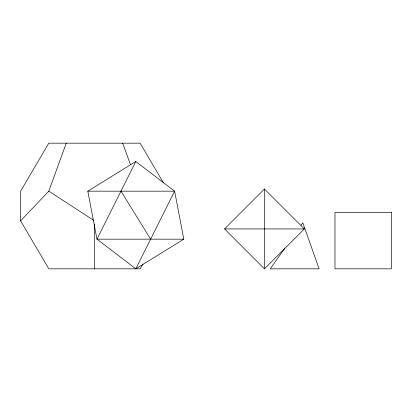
<?xml version="1.0" encoding="UTF-8"?>
<svg xmlns="http://www.w3.org/2000/svg" width="412" height="412" viewBox="0 0 412 412"><rect width="100%" height="100%" fill="white"/><g stroke="black" fill="none" stroke-linecap="round" stroke-linejoin="round"><path stroke-width="0.62" d="M143.026 263.865L140.106 268.83L48.812 268.83L20.6 220.832L48.812 191.168L66.25 143.17M135.8 161.504L96.969 239.166L135.8 268.83L183.798 239.166L174.631 191.168L135.8 161.504L87.802 191.168L96.969 239.166L183.798 239.166M135.8 268.83L174.631 191.168L87.802 191.168M284.666 248.415L270.236 268.83L319.104 268.83L302.789 222.768L300.94 225.385M224.55 228.933L264.447 189.036L304.344 228.933L264.447 268.83L224.55 228.933L304.344 228.933M48.812 191.168L93.921 220.482M120.968 191.168L150.632 239.166M163.456 182.892L140.106 143.17L48.812 143.17L20.6 191.168L20.6 220.832M122.673 143.17L130.516 164.769M264.447 189.036L264.447 268.83M94.461 224.03L94.461 268.83M391.4 212.407L334.977 212.407L334.977 268.83L391.4 268.83L391.4 212.407"/></g></svg>
